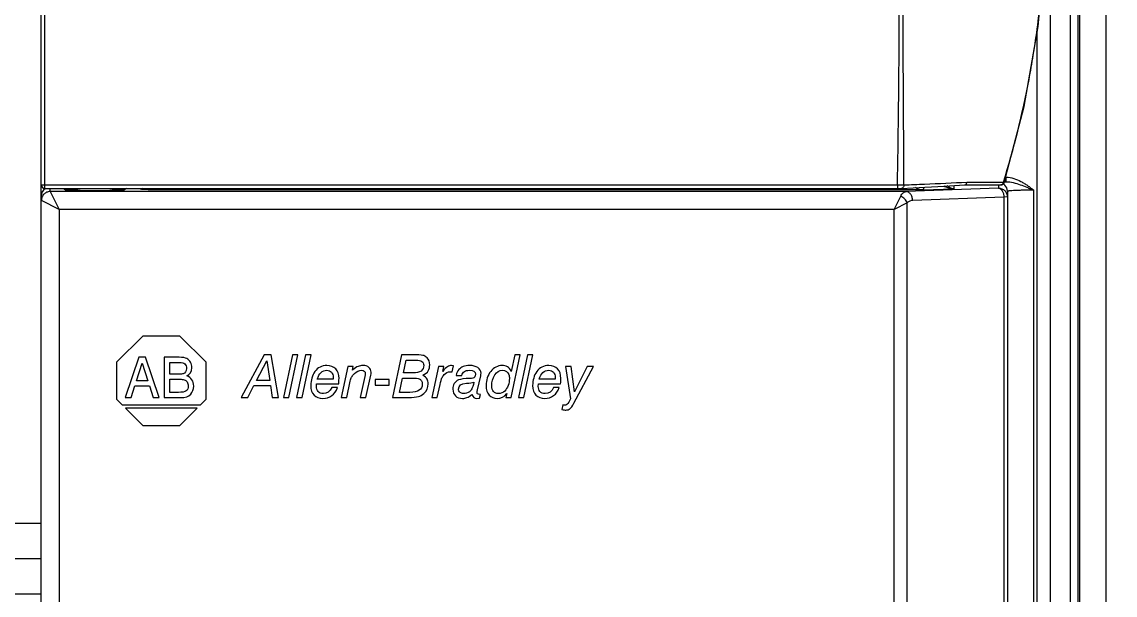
# Model space of a CAD drawing. Header units: inches. Extents: x -38 to 199, y -310 to 64.
# Drawn here: x 153.358 to 155.764, y 56.699 to 57.961 of the extents above; entities that cross this region are included whole.
import ezdxf

# ---------------------------------------------------------------- set-up
doc = ezdxf.new("R2010")
doc.units = ezdxf.units.IN
doc.header["$MEASUREMENT"] = 0
doc.layers.add('PLC', color=7, linetype='Continuous')

# ---------------------------------------------------------------- blocks, each defined once
blk = doc.blocks.new('DI32')
at = {"layer": 'PLC', "color": 7, "linetype": 'Continuous'}
for p, q in [((0.1654, -4.6063), (0.1654, -0.0394)), ((0.1815, -0.8858), (0.1815, -4.6063)), ((0.185, -0.8898), (0.185, -4.5315)), ((0.2441, -4.6077), (0.2441, -0.8858))]:
    blk.add_line(p, q, dxfattribs=at)
at = {"layer": 'PLC'}
blk.add_lwpolyline([(0.2441, -0.8858), (0.4209, -0.8858), (0.4209, -4.6102), (0.2441, -4.6102)], close=True, dxfattribs=at)

msp = doc.modelspace()

# ---------------------------------------------------------------- linework, layer by layer
at = {"color": 0}
msp.add_line((155.62089, 59.7344), (155.62089, 55.49187), dxfattribs=at)
for p, q in [((153.40042, 56.85674), (153.04039, 56.85674)), ((153.40042, 56.77905), (153.04039, 56.77905))]:
    msp.add_line(p, q)
at = {"color": 8}
msp.add_line((153.40042, 56.70135), (153.04039, 56.70135), dxfattribs=at)
at = {"layer": 'PLC', "linetype": 'Continuous'}
for p, q in [((153.40042, 55.32967), (153.40042, 59.8966)), ((153.40829, 57.59427), (153.40829, 58.84539)), ((155.59445, 57.95074), (155.61, 58.12968)), ((155.5637, 57.77468), (155.59445, 57.95074)), ((155.59188, 55.5157), (155.59188, 57.93603)), ((155.51956, 57.60764), (155.5637, 57.77468)), ((153.40042, 57.60214), (155.28447, 57.60214)), ((155.28447, 57.60214), (155.29877, 57.60222)), ((155.28447, 57.60214), (155.28447, 57.59427)), ((155.38802, 57.59967), (155.43221, 57.6021)), ((155.40829, 57.60079), (155.40829, 57.59358)), ((155.43198, 57.6021), (155.51204, 57.6021)), ((155.50672, 57.6021), (155.50672, 57.59524)), ((155.51771, 57.60821), (155.51956, 57.60764)), ((155.51999, 57.60926), (155.52397, 57.60926)), ((155.52259, 57.61909), (155.52379, 57.6191)), ((155.52397, 57.60926), (155.52379, 57.6191)), ((153.40829, 57.59427), (155.28447, 57.59427)), ((153.4201, 57.58752), (153.4201, 57.59427)), ((155.3034, 57.58752), (153.4201, 57.58752)), ((153.42012, 57.58752), (153.43979, 57.54818)), ((153.44934, 57.59427), (153.45526, 57.59032)), ((153.4516, 57.59427), (153.4516, 57.59276)), ((153.45222, 57.59427), (153.45222, 57.59235)), ((153.47916, 57.59032), (153.45526, 57.59032)), ((153.47916, 57.59427), (153.47916, 57.58991)), ((153.47916, 57.59427), (153.47916, 57.58991)), ((153.5579, 57.59427), (153.5579, 57.59032)), ((153.5579, 57.58991), (153.5579, 57.59427)), ((153.58179, 57.59032), (153.5579, 57.59032)), ((153.58772, 57.59427), (153.58179, 57.59032)), ((153.61799, 57.59308), (153.61769, 57.59427)), ((153.67704, 57.59427), (153.67704, 57.59103)), ((155.34109, 57.59103), (153.67704, 57.59103)), ((155.27728, 57.54818), (155.29176, 57.57715)), ((155.28447, 57.59427), (155.28631, 57.59428)), ((155.28631, 57.59428), (155.29128, 57.59438)), ((155.29128, 57.59438), (155.2935, 57.59447)), ((155.29349, 57.59447), (155.34444, 57.59728)), ((155.50672, 57.59524), (155.3034, 57.58752)), ((155.34109, 57.59103), (155.40829, 57.59358)), ((155.34444, 57.59728), (155.38802, 57.59967)), ((155.5264, 57.58787), (155.5264, 55.53933)), ((155.58442, 55.51561), (155.58442, 57.59062)), ((153.40042, 57.56784), (153.40042, 57.56787)), ((153.43979, 57.54818), (153.40044, 57.56784)), ((155.30624, 57.56266), (155.27728, 57.54818)), ((155.30625, 55.41944), (155.30625, 57.56266)), ((155.5186, 57.57547), (155.3183, 57.56798)), ((155.5264, 57.5757), (155.5186, 57.57547)), ((155.5186, 57.57547), (155.5186, 55.6471)), ((153.43979, 57.54818), (153.43979, 55.2903)), ((155.27728, 57.54818), (153.43979, 57.54818)), ((155.27728, 55.44778), (155.27728, 57.54818)), ((153.62373, 57.26948), (153.56608, 57.21182)), ((153.70527, 57.26948), (153.62373, 57.26948)), ((153.76293, 57.21182), (153.70527, 57.26948)), ((153.61536, 57.22258), (153.58463, 57.134)), ((153.62936, 57.22258), (153.61536, 57.22258)), ((153.6601, 57.134), (153.62936, 57.22258)), ((153.67107, 57.22258), (153.67107, 57.134)), ((153.70363, 57.22258), (153.67107, 57.22258)), ((153.89075, 57.22782), (153.84031, 57.134)), ((153.90629, 57.22782), (153.89075, 57.22782)), ((153.92215, 57.134), (153.90629, 57.22782)), ((153.95324, 57.22782), (153.93349, 57.134)), ((153.94528, 57.134), (153.96528, 57.22782)), ((153.96528, 57.22782), (153.95324, 57.22782)), ((153.98209, 57.22782), (153.96235, 57.134)), ((153.97413, 57.134), (153.99413, 57.22782)), ((153.99413, 57.22782), (153.98209, 57.22782)), ((154.19324, 57.22782), (154.17356, 57.134)), ((154.22451, 57.22782), (154.19324, 57.22782)), ((154.19757, 57.1882), (154.20343, 57.21642)), ((154.20343, 57.21642), (154.2247, 57.21642)), ((154.43426, 57.134), (154.45451, 57.22782)), ((154.44279, 57.22782), (154.43458, 57.19132)), ((154.45451, 57.22782), (154.44279, 57.22782)), ((154.47037, 57.22782), (154.45063, 57.134)), ((154.46241, 57.134), (154.48241, 57.22782)), ((154.48241, 57.22782), (154.47037, 57.22782)), ((153.56608, 57.21182), (153.56608, 57.13028)), ((153.60976, 57.17092), (153.62239, 57.20935)), ((153.62239, 57.20935), (153.63496, 57.17092)), ((153.68301, 57.18554), (153.68301, 57.21128)), ((153.68301, 57.21128), (153.70437, 57.21128)), ((153.76293, 57.13028), (153.76293, 57.21182)), ((153.87413, 57.17164), (153.89655, 57.21476)), ((153.89655, 57.21476), (153.90311, 57.17164)), ((154.07489, 57.20247), (154.06063, 57.134)), ((154.08674, 57.20247), (154.07489, 57.20247)), ((154.08508, 57.19432), (154.08674, 57.20247)), ((154.27464, 57.20247), (154.25999, 57.134)), ((154.28636, 57.20247), (154.27464, 57.20247)), ((154.28368, 57.19101), (154.28636, 57.20247)), ((154.30744, 57.204), (154.30317, 57.20451)), ((154.30489, 57.19037), (154.30744, 57.204)), ((154.55413, 57.20247), (154.56483, 57.13107)), ((154.56674, 57.20247), (154.55413, 57.20247)), ((154.57381, 57.14629), (154.56674, 57.20247)), ((154.57247, 57.12126), (154.61553, 57.20247)), ((154.60196, 57.20247), (154.57381, 57.14629)), ((154.61553, 57.20247), (154.60196, 57.20247)), ((153.63496, 57.17092), (153.60976, 57.17092)), ((153.70454, 57.18554), (153.68301, 57.18554)), ((153.68301, 57.14531), (153.68301, 57.17423)), ((153.68301, 57.17423), (153.70614, 57.17423)), ((153.90311, 57.17164), (153.87413, 57.17164)), ((154.04285, 57.17438), (154.0077, 57.17438)), ((154.04305, 57.17859), (154.04285, 57.17438)), ((154.07285, 57.134), (154.08037, 57.17018)), ((154.11247, 57.18056), (154.10247, 57.134)), ((154.11489, 57.134), (154.1254, 57.18317)), ((154.13547, 57.17394), (154.13547, 57.16145)), ((154.16623, 57.17394), (154.13547, 57.17394)), ((154.16623, 57.16145), (154.16623, 57.17394)), ((154.18859, 57.1454), (154.19521, 57.1768)), ((154.19521, 57.1768), (154.21725, 57.1768)), ((154.21801, 57.1882), (154.19757, 57.1882)), ((154.30012, 57.19088), (154.30489, 57.19037)), ((154.3133, 57.18247), (154.32579, 57.18247)), ((154.36031, 57.15101), (154.36751, 57.18152)), ((154.53114, 57.17438), (154.49598, 57.17438)), ((154.53133, 57.17859), (154.53114, 57.17438)), ((153.59794, 57.134), (153.60622, 57.15962)), ((153.60622, 57.15962), (153.6385, 57.15962)), ((153.6385, 57.15962), (153.64678, 57.134)), ((153.70197, 57.14531), (153.68301, 57.14531)), ((153.85464, 57.134), (153.86827, 57.16024)), ((153.86827, 57.16024), (153.90489, 57.16024)), ((153.90489, 57.16024), (153.90878, 57.134)), ((154.00585, 57.15808), (154.00629, 57.16381)), ((154.00629, 57.16381), (154.05483, 57.16381)), ((154.05203, 57.15585), (154.03954, 57.15585)), ((154.13547, 57.16145), (154.16623, 57.16145)), ((154.21158, 57.1454), (154.18859, 57.1454)), ((154.27165, 57.134), (154.27789, 57.16234)), ((154.49413, 57.15808), (154.49458, 57.16381)), ((154.49458, 57.16381), (154.54311, 57.16381)), ((154.54031, 57.15585), (154.52782, 57.15585)), ((153.56608, 57.13028), (153.57852, 57.11784)), ((153.58463, 57.134), (153.59794, 57.134)), ((153.64678, 57.134), (153.6601, 57.134)), ((153.67107, 57.134), (153.70729, 57.134)), ((153.75049, 57.11784), (153.76293, 57.13028)), ((153.84031, 57.134), (153.85464, 57.134)), ((153.90878, 57.134), (153.92215, 57.134)), ((153.93349, 57.134), (153.94528, 57.134)), ((153.96235, 57.134), (153.97413, 57.134)), ((154.06063, 57.134), (154.07285, 57.134)), ((154.10247, 57.134), (154.11489, 57.134)), ((154.17356, 57.134), (154.2084, 57.134)), ((154.25999, 57.134), (154.27165, 57.134)), ((154.35897, 57.13203), (154.36483, 57.13247)), ((154.36483, 57.13247), (154.36661, 57.14088)), ((154.42502, 57.14266), (154.42292, 57.134)), ((154.42292, 57.134), (154.43426, 57.134)), ((154.45063, 57.134), (154.46241, 57.134)), ((154.56483, 57.13107), (154.56107, 57.12394)), ((153.57852, 57.11784), (153.75049, 57.11784)), ((153.58586, 57.1105), (153.62373, 57.07263)), ((153.74315, 57.1105), (153.58586, 57.1105)), ((153.70527, 57.07263), (153.74315, 57.1105)), ((154.54808, 57.11795), (154.54585, 57.10738)), ((153.62373, 57.07263), (153.70527, 57.07263))]:
    msp.add_line(p, q, dxfattribs=at)
for centre, radius, start, end in [((153.53869, 58.22015), 2.07168, 350.76409, 354.46302), ((153.54648, 58.21892), 2.06379, 349.26763, 350.76305), ((153.58, 58.21174), 2.02953, 342.70014, 349.29071), ((153.40829, 57.60214), 0.00787, 179.99839, 270.00237), ((154.93351, 67.61139), 10.01583, 272.089889, 272.349387), ((154.948, 67.24922), 9.65337, 272.351589, 272.906566), ((155.48486, 67.72296), 10.1148, 269.731723, 270.186084), ((155.51204, 57.60997), 0.00787, 269.98889, 342.77089), ((155.50668, 57.58779), 0.01976, 45.0493, 57.46571), ((155.54476, 57.13272), 0.47699, 92.49791, 93.03221), ((155.50674, 57.58787), 0.01967, 0.0029, 45.0218), ((153.42006, 57.56925), 0.01827, 89.87257, 91.82135)]:
    msp.add_arc(centre, radius, start, end, dxfattribs=at)
msp.add_ellipse((153.4201, 57.5775), major_axis=(0, 0.0197), ratio=0.9993908, start_param=0.6153842, end_param=1.5707963, dxfattribs=at)
for points, knots in [([(155.28447, 57.60214), (155.28647, 57.70507), (155.28869, 57.91097), (155.28951, 58.21983), (155.28869, 58.52868), (155.28647, 58.73458), (155.28447, 58.83752)], [0, 0, 0, 0, 0.2499996, 0.5, 0.7500004, 1, 1, 1, 1]), ([(155.29877, 57.60222), (155.29862, 57.65369), (155.298, 57.75662), (155.29681, 57.96248), (155.29619, 58.21983), (155.29681, 58.47718), (155.29799, 58.68304), (155.29862, 58.78597), (155.29877, 58.83743)], [0, 0, 0, 0, 0.1249872, 0.249989, 0.5, 0.750011, 0.8750128, 1, 1, 1, 1]), ([(155.29877, 57.60222), (155.29878, 57.60125), (155.29856, 57.59936), (155.29748, 57.59686), (155.29575, 57.59504), (155.29423, 57.59452), (155.2935, 57.59447)], [0, 0, 0, 0, 0.2854311, 0.550643, 0.7864905, 1, 1, 1, 1]), ([(155.43221, 57.6021), (155.43284, 57.60214), (155.43416, 57.60253), (155.43578, 57.60391), (155.43696, 57.6059), (155.43738, 57.60745), (155.4375, 57.60827)], [0, 0, 0, 0, 0.2177518, 0.4541128, 0.7164603, 1, 1, 1, 1]), ([(155.51771, 57.60821), (155.5177, 57.60737), (155.51725, 57.60613), (155.5164, 57.60473), (155.51549, 57.60353), (155.51406, 57.60244), (155.51269, 57.6021), (155.51204, 57.6021)], [0, 0, 0, 0, 0.280429, 0.4186807, 0.5467785, 0.7831667, 1, 1, 1, 1]), ([(155.52379, 57.6191), (155.52947, 57.6191), (155.54085, 57.61715), (155.55392, 57.61141), (155.56371, 57.60564), (155.5708, 57.60088), (155.57652, 57.59667), (155.58105, 57.59324), (155.58334, 57.59154), (155.58442, 57.59062)], [0, 0, 0, 0, 0.2496436, 0.4995455, 0.6246527, 0.7497641, 0.8748814, 0.9374389, 1, 1, 1, 1]), ([(155.52397, 57.60926), (155.52921, 57.6093), (155.53972, 57.60768), (155.5548, 57.60282), (155.56715, 57.59794), (155.577, 57.59377), (155.58199, 57.59175), (155.58443, 57.59062)], [0, 0, 0, 0, 0.2472157, 0.4955672, 0.7465649, 0.8730764, 1, 1, 1, 1]), ([(153.41948, 57.58751), (153.41698, 57.58743), (153.41194, 57.58628), (153.40562, 57.58187), (153.40141, 57.57542), (153.40042, 57.57035), (153.40042, 57.56784)], [0, 0, 0, 0, 0.2499617, 0.5000035, 0.7500408, 1, 1, 1, 1]), ([(153.5579, 57.59032), (153.5579, 57.59024), (153.55755, 57.59013), (153.55705, 57.59003), (153.55607, 57.5899), (153.55479, 57.58978), (153.55314, 57.58966), (153.55029, 57.5895), (153.54601, 57.58932), (153.54012, 57.58916), (153.5334, 57.58904), (153.52611, 57.58896), (153.51853, 57.58894), (153.51095, 57.58896), (153.50366, 57.58904), (153.49694, 57.58916), (153.49105, 57.58932), (153.48676, 57.5895), (153.48392, 57.58966), (153.48227, 57.58978), (153.48099, 57.5899), (153.48001, 57.59003), (153.47951, 57.59013), (153.47916, 57.59024), (153.47916, 57.59032)], [0, 0, 0, 0, 0.0029565, 0.0103496, 0.0223616, 0.0389445, 0.0599376, 0.0851343, 0.1472175, 0.2228223, 0.3090859, 0.4026741, 0.4999993, 0.5973245, 0.6909128, 0.7771766, 0.8527815, 0.9148649, 0.9400617, 0.9610551, 0.9776381, 0.9896502, 0.9970434, 1, 1, 1, 1]), ([(153.67704, 57.59103), (153.67323, 57.59103), (153.66573, 57.59106), (153.65484, 57.59117), (153.6448, 57.59135), (153.63599, 57.5916), (153.62957, 57.59185), (153.62529, 57.59209), (153.6228, 57.59227), (153.62085, 57.59245), (153.61935, 57.59263), (153.61855, 57.59282), (153.61802, 57.59295), (153.61799, 57.59308)], [0, 0, 0, 0, 0.1935128, 0.3800294, 0.5518654, 0.7027278, 0.8269844, 0.8775714, 0.9198581, 0.9534406, 0.9780029, 0.9934368, 1, 1, 1, 1]), ([(155.29176, 57.57715), (155.29251, 57.57865), (155.29411, 57.58134), (155.29759, 57.58543), (155.30114, 57.58735), (155.3034, 57.58752)], [0, 0, 0, 0, 0.3114964, 0.5779298, 1, 1, 1, 1]), ([(155.30625, 57.56266), (155.3048, 57.56581), (155.30063, 57.57153), (155.29491, 57.5757), (155.29176, 57.57715)], [0, 0, 0, 0, 0.4999951, 1, 1, 1, 1]), ([(155.31788, 57.56801), (155.31782, 57.5705), (155.31704, 57.57535), (155.31395, 57.58168), (155.30928, 57.5862), (155.30529, 57.58746), (155.3034, 57.58752)], [0, 0, 0, 0, 0.2823568, 0.5478294, 0.785715, 1, 1, 1, 1]), ([(155.34109, 57.59103), (155.33965, 57.59107), (155.33378, 57.5916), (155.328, 57.59368), (155.32431, 57.59616)], [0, 0, 0, 0, 0.2460291, 1, 1, 1, 1]), ([(155.34109, 57.59103), (155.34133, 57.59112), (155.34178, 57.59169), (155.3426, 57.5937), (155.34296, 57.59567), (155.34319, 57.59718)], [0, 0, 0, 0, 0.1133951, 0.3065313, 1, 1, 1, 1]), ([(155.40829, 57.59358), (155.40262, 57.59356), (155.39485, 57.5949), (155.38813, 57.59849), (155.38656, 57.59956)], [0, 0, 0, 0, 0.7489109, 1, 1, 1, 1]), ([(155.40829, 57.59358), (155.40581, 57.59368), (155.40059, 57.5949), (155.3962, 57.598), (155.39431, 57.59998)], [0, 0, 0, 0, 0.4762391, 1, 1, 1, 1]), ([(155.50672, 57.59524), (155.50925, 57.59526), (155.5144, 57.59429), (155.52094, 57.58999), (155.52537, 57.58347), (155.5264, 57.57828), (155.5264, 57.5757)], [0, 0, 0, 0, 0.2482483, 0.4971768, 0.7477532, 1, 1, 1, 1]), ([(155.50672, 57.59524), (155.5083, 57.59516), (155.51174, 57.59374), (155.51547, 57.58914), (155.51796, 57.58281), (155.51857, 57.57799), (155.51861, 57.57547)], [0, 0, 0, 0, 0.1903999, 0.4208723, 0.6966598, 1, 1, 1, 1]), ([(155.58442, 57.59062), (155.58063, 57.59062), (155.5732, 57.59058), (155.56243, 57.59042), (155.55252, 57.59017), (155.54385, 57.58984), (155.53755, 57.5895), (155.53338, 57.58918), (155.53096, 57.58894), (155.52907, 57.5887), (155.52765, 57.58844), (155.52687, 57.58825), (155.5264, 57.588), (155.5264, 57.58787)], [0, 0, 0, 0, 0.1953233, 0.382677, 0.5549371, 0.7057163, 0.8293709, 0.8795632, 0.9213585, 0.9543981, 0.9784342, 0.9933912, 1, 1, 1, 1]), ([(155.3183, 57.56798), (155.31615, 57.5679), (155.3117, 57.56687), (155.30789, 57.5643), (155.30625, 57.56266)], [0, 0, 0, 0, 0.480319, 1, 1, 1, 1])]:
    msp.add_open_spline(points, degree=3, knots=knots, dxfattribs=at)
for points in [[(153.62405, 57.59404), (153.62211, 57.59341), (153.62004, 57.59308), (153.61799, 57.59308)], [(153.72053, 57.21974), (153.71717, 57.22162), (153.71151, 57.22258), (153.70363, 57.22258)], [(153.72864, 57.21169), (153.7266, 57.21519), (153.72385, 57.21789), (153.72053, 57.21974)], [(154.24241, 57.22623), (154.23986, 57.22725), (154.23387, 57.22782), (154.22451, 57.22782)], [(154.2247, 57.21642), (154.23101, 57.21642), (154.23547, 57.21547), (154.23813, 57.2136)], [(154.2492, 57.22169), (154.24725, 57.22368), (154.24496, 57.22521), (154.24241, 57.22623)], [(154.25521, 57.20591), (154.25521, 57.21241), (154.25317, 57.21763), (154.2492, 57.22169)], [(153.70437, 57.21128), (153.70997, 57.21128), (153.71397, 57.21013), (153.71631, 57.20797)], [(153.71986, 57.19817), (153.71986, 57.19167), (153.7174, 57.18776), (153.71254, 57.18643)], [(153.71631, 57.20797), (153.71866, 57.2058), (153.71986, 57.2025), (153.71986, 57.19817)], [(153.72043, 57.18145), (153.72797, 57.18494), (153.7318, 57.19101), (153.7318, 57.19973)], [(153.7318, 57.19973), (153.7318, 57.20418), (153.73071, 57.20815), (153.72864, 57.21169)], [(154.02891, 57.20451), (154.01757, 57.20451), (154.00884, 57.20005), (154.00266, 57.19127)], [(154.0077, 57.17438), (154.01164, 57.18738), (154.01871, 57.19394), (154.02878, 57.19394)], [(154.02878, 57.19394), (154.03311, 57.19394), (154.03655, 57.19247), (154.03914, 57.18953)], [(154.04825, 57.19717), (154.04343, 57.20203), (154.03693, 57.20451), (154.02891, 57.20451)], [(154.05553, 57.17572), (154.05553, 57.18515), (154.05311, 57.19228), (154.04825, 57.19717)], [(154.09738, 57.2026), (154.09407, 57.20132), (154.08993, 57.19852), (154.08508, 57.19432)], [(154.0894, 57.18656), (154.09445, 57.19145), (154.09967, 57.19394), (154.10508, 57.19394)], [(154.10821, 57.20451), (154.10432, 57.20451), (154.10069, 57.20387), (154.09738, 57.2026)], [(154.10508, 57.19394), (154.11056, 57.19394), (154.11336, 57.19158), (154.11336, 57.18693)], [(154.12126, 57.20031), (154.11801, 57.20311), (154.11368, 57.20451), (154.10821, 57.20451)], [(154.12617, 57.18954), (154.12617, 57.19394), (154.12451, 57.1975), (154.12126, 57.20031)], [(154.24209, 57.20515), (154.24209, 57.19381), (154.23407, 57.1882), (154.21801, 57.1882)], [(154.23813, 57.2136), (154.24075, 57.21177), (154.24209, 57.20897), (154.24209, 57.20515)], [(154.23999, 57.18304), (154.24585, 57.18578), (154.2498, 57.1891), (154.25198, 57.19304)], [(154.25198, 57.19304), (154.25413, 57.19693), (154.25521, 57.2012), (154.25521, 57.20591)], [(154.29426, 57.20176), (154.2912, 57.19992), (154.2877, 57.19636), (154.28368, 57.19101)], [(154.30317, 57.20451), (154.30024, 57.20451), (154.29725, 57.20355), (154.29426, 57.20176)], [(154.31916, 57.19553), (154.31661, 57.19266), (154.3147, 57.18833), (154.3133, 57.18247)], [(154.32872, 57.20214), (154.32483, 57.20056), (154.32165, 57.19833), (154.31916, 57.19553)], [(154.32579, 57.18247), (154.32706, 57.18687), (154.32903, 57.18986), (154.33165, 57.19151)], [(154.34298, 57.20451), (154.33731, 57.20451), (154.33254, 57.20368), (154.32872, 57.20214)], [(154.33165, 57.19151), (154.33419, 57.19311), (154.33776, 57.19394), (154.34235, 57.19394)], [(154.34235, 57.19394), (154.35139, 57.19394), (154.35591, 57.19107), (154.35591, 57.1854)], [(154.36133, 57.19992), (154.35674, 57.20298), (154.35063, 57.20451), (154.34298, 57.20451)], [(154.36821, 57.18731), (154.36821, 57.19266), (154.36591, 57.19687), (154.36133, 57.19992)], [(154.38948, 57.19146), (154.38266, 57.18273), (154.37929, 57.17234), (154.37929, 57.16031)], [(154.41451, 57.20451), (154.40458, 57.20451), (154.39623, 57.20011), (154.38948, 57.19146)], [(154.39846, 57.18375), (154.40292, 57.1905), (154.40852, 57.19394), (154.41515, 57.19394)], [(154.42615, 57.20167), (154.42279, 57.20355), (154.41891, 57.20451), (154.41451, 57.20451)], [(154.41515, 57.19394), (154.42215, 57.19394), (154.4268, 57.19075), (154.42908, 57.1845)], [(154.43458, 57.19132), (154.43228, 57.19636), (154.42948, 57.1998), (154.42615, 57.20167)], [(154.51719, 57.20451), (154.50585, 57.20451), (154.49712, 57.20005), (154.49094, 57.19127)], [(154.49598, 57.17438), (154.49993, 57.18738), (154.507, 57.19394), (154.51706, 57.19394)], [(154.51706, 57.19394), (154.52139, 57.19394), (154.52483, 57.19247), (154.52742, 57.18953)], [(154.53653, 57.19717), (154.53171, 57.20203), (154.52521, 57.20451), (154.51719, 57.20451)], [(154.54381, 57.17572), (154.54381, 57.18515), (154.54139, 57.19228), (154.53653, 57.19717)], [(153.71254, 57.18643), (153.71037, 57.18584), (153.70774, 57.18554), (153.70454, 57.18554)], [(153.70614, 57.17423), (153.70929, 57.17423), (153.7122, 57.17381), (153.71482, 57.17305)], [(153.71482, 57.17305), (153.7174, 57.17231), (153.71951, 57.17068), (153.72123, 57.16828)], [(153.73574, 57.15932), (153.73574, 57.17062), (153.7306, 57.17796), (153.72043, 57.18145)], [(153.72123, 57.16828), (153.72294, 57.16587), (153.7238, 57.16299), (153.7238, 57.15962)], [(154.00266, 57.19127), (153.99642, 57.18241), (153.99336, 57.17215), (153.99336, 57.1605)], [(154.03914, 57.18953), (154.04171, 57.18661), (154.04305, 57.18292), (154.04305, 57.17859)], [(154.05483, 57.16381), (154.05528, 57.16884), (154.05553, 57.17279), (154.05553, 57.17572)], [(154.08037, 57.17018), (154.08114, 57.17375), (154.08203, 57.17668), (154.08317, 57.17884)], [(154.08317, 57.17884), (154.08432, 57.18101), (154.08636, 57.18362), (154.0894, 57.18656)], [(154.11336, 57.18693), (154.11336, 57.1854), (154.11306, 57.1833), (154.11247, 57.18056)], [(154.1254, 57.18317), (154.12591, 57.18553), (154.12617, 57.18763), (154.12617, 57.18954)], [(154.21725, 57.1768), (154.22451, 57.1768), (154.22929, 57.17629), (154.23164, 57.17539)], [(154.23164, 57.17539), (154.23394, 57.17451), (154.23572, 57.17298), (154.23697, 57.17093)], [(154.23697, 57.17093), (154.23821, 57.1689), (154.23884, 57.16642), (154.23884, 57.16362)], [(154.24942, 57.17476), (154.24776, 57.17782), (154.24458, 57.18056), (154.23999, 57.18304)], [(154.25196, 57.16419), (154.25196, 57.1682), (154.25107, 57.17171), (154.24942, 57.17476)], [(154.27789, 57.16234), (154.27948, 57.16961), (154.28088, 57.17457), (154.28215, 57.17725)], [(154.28215, 57.17725), (154.28343, 57.17992), (154.28502, 57.18228), (154.28693, 57.18438)], [(154.28693, 57.18438), (154.29088, 57.18871), (154.29528, 57.19088), (154.30012, 57.19088)], [(154.31885, 57.17271), (154.31451, 57.17088), (154.31133, 57.1682), (154.30922, 57.16464)], [(154.34407, 57.17604), (154.33152, 57.17566), (154.32311, 57.17451), (154.31885, 57.17271)], [(154.33604, 57.16539), (154.34324, 57.16578), (154.34872, 57.16655), (154.35254, 57.16757)], [(154.3498, 57.17666), (154.34814, 57.17629), (154.34623, 57.1761), (154.34407, 57.17604)], [(154.35254, 57.16757), (154.35063, 57.16043), (154.34903, 57.15559), (154.34769, 57.15311)], [(154.35591, 57.1854), (154.35591, 57.18043), (154.35387, 57.17757), (154.3498, 57.17666)], [(154.36751, 57.18152), (154.36795, 57.18349), (154.36821, 57.1854), (154.36821, 57.18731)], [(154.39177, 57.15941), (154.39177, 57.16884), (154.394, 57.17699), (154.39846, 57.18375)], [(154.43056, 57.17604), (154.43056, 57.17082), (154.42961, 57.16572), (154.42774, 57.16076)], [(154.42908, 57.1845), (154.43005, 57.18183), (154.43056, 57.17897), (154.43056, 57.17604)], [(154.49094, 57.19127), (154.4847, 57.18241), (154.48165, 57.17215), (154.48165, 57.1605)], [(154.52742, 57.18953), (154.52999, 57.18661), (154.53133, 57.18292), (154.53133, 57.17859)], [(154.54311, 57.16381), (154.54356, 57.16884), (154.54381, 57.17279), (154.54381, 57.17572)], [(153.71911, 57.14861), (153.71603, 57.14639), (153.71031, 57.14531), (153.70197, 57.14531)], [(153.7238, 57.15962), (153.7238, 57.15451), (153.7222, 57.15084), (153.71911, 57.14861)], [(153.72912, 57.14114), (153.73351, 57.14591), (153.73574, 57.15198), (153.73574, 57.15932)], [(153.99336, 57.1605), (153.99336, 57.15132), (153.99578, 57.14425), (154.00063, 57.13935)], [(154.00959, 57.14724), (154.00706, 57.15031), (154.00585, 57.15394), (154.00585, 57.15808)], [(154.0212, 57.1426), (154.01598, 57.1426), (154.01215, 57.14413), (154.00959, 57.14724)], [(154.03954, 57.15585), (154.03534, 57.14699), (154.02922, 57.1426), (154.0212, 57.1426)], [(154.03956, 57.13818), (154.04521, 57.14228), (154.04935, 57.1482), (154.05203, 57.15585)], [(154.23884, 57.16362), (154.23884, 57.15145), (154.22973, 57.1454), (154.21158, 57.1454)], [(154.24211, 57.14257), (154.24865, 57.14827), (154.25196, 57.15546), (154.25196, 57.16419)], [(154.30922, 57.16464), (154.30712, 57.16107), (154.3061, 57.15706), (154.3061, 57.15253)], [(154.3061, 57.15253), (154.3061, 57.1461), (154.30801, 57.14107), (154.31196, 57.13744)], [(154.31859, 57.15273), (154.31859, 57.1605), (154.32438, 57.16476), (154.33604, 57.16539)], [(154.32182, 57.14538), (154.31967, 57.14725), (154.31859, 57.14967), (154.31859, 57.15273)], [(154.32967, 57.1426), (154.32661, 57.1426), (154.324, 57.14349), (154.32182, 57.14538)], [(154.34242, 57.14691), (154.33852, 57.144), (154.33426, 57.1426), (154.32967, 57.1426)], [(154.34769, 57.15311), (154.34629, 57.15056), (154.34458, 57.14852), (154.34242, 57.14691)], [(154.35942, 57.14521), (154.35942, 57.14655), (154.3597, 57.14845), (154.36031, 57.15101)], [(154.36063, 57.1419), (154.3598, 57.1426), (154.35942, 57.14368), (154.35942, 57.14521)], [(154.37929, 57.16031), (154.37929, 57.15132), (154.38158, 57.14438), (154.38617, 57.13941)], [(154.39572, 57.14712), (154.39305, 57.15018), (154.39177, 57.15425), (154.39177, 57.15941)], [(154.40636, 57.1426), (154.4019, 57.1426), (154.3984, 57.14406), (154.39572, 57.14712)], [(154.42018, 57.14833), (154.41642, 57.14451), (154.41184, 57.1426), (154.40636, 57.1426)], [(154.42774, 57.16076), (154.42585, 57.15572), (154.42337, 57.15158), (154.42018, 57.14833)], [(154.48165, 57.1605), (154.48165, 57.15132), (154.48407, 57.14425), (154.48891, 57.13935)], [(154.49787, 57.14724), (154.49534, 57.15031), (154.49413, 57.15394), (154.49413, 57.15808)], [(154.50948, 57.1426), (154.50426, 57.1426), (154.50044, 57.14413), (154.49787, 57.14724)], [(154.52782, 57.15585), (154.52362, 57.14699), (154.51751, 57.1426), (154.50948, 57.1426)], [(154.52784, 57.13818), (154.53349, 57.14228), (154.53763, 57.1482), (154.54031, 57.15585)], [(153.70729, 57.134), (153.71746, 57.134), (153.72471, 57.13635), (153.72912, 57.14114)], [(154.00063, 57.13935), (154.00547, 57.13445), (154.01203, 57.13203), (154.02031, 57.13203)], [(154.02031, 57.13203), (154.02744, 57.13203), (154.03387, 57.13406), (154.03956, 57.13818)], [(154.2084, 57.134), (154.21821, 57.134), (154.22547, 57.1347), (154.23012, 57.1361)], [(154.23012, 57.1361), (154.23477, 57.1375), (154.23878, 57.13967), (154.24211, 57.14257)], [(154.31196, 57.13744), (154.31585, 57.13387), (154.32101, 57.13203), (154.32744, 57.13203)], [(154.32744, 57.13203), (154.33101, 57.13203), (154.33426, 57.1326), (154.3372, 57.13372)], [(154.3372, 57.13372), (154.34012, 57.13483), (154.34381, 57.13718), (154.34821, 57.14082)], [(154.34821, 57.14082), (154.3498, 57.13496), (154.35337, 57.13203), (154.35897, 57.13203)], [(154.36661, 57.14088), (154.36337, 57.14088), (154.36145, 57.1412), (154.36063, 57.1419)], [(154.38617, 57.13941), (154.39075, 57.13445), (154.39668, 57.13203), (154.404, 57.13203)], [(154.404, 57.13203), (154.41203, 57.13203), (154.41903, 57.13553), (154.42502, 57.14266)], [(154.48891, 57.13935), (154.49375, 57.13445), (154.50031, 57.13203), (154.50859, 57.13203)], [(154.50859, 57.13203), (154.51572, 57.13203), (154.52216, 57.13406), (154.52784, 57.13818)], [(154.56107, 57.12394), (154.55865, 57.11935), (154.55579, 57.11699), (154.55254, 57.11699)], [(154.56375, 57.10929), (154.5663, 57.1112), (154.56926, 57.11519), (154.57247, 57.12126)], [(154.54585, 57.10738), (154.54993, 57.10674), (154.55286, 57.10642), (154.55464, 57.10642)], [(154.55254, 57.11699), (154.55133, 57.11699), (154.54986, 57.11731), (154.54808, 57.11795)], [(154.55464, 57.10642), (154.55814, 57.10642), (154.5612, 57.10738), (154.56375, 57.10929)]]:
    msp.add_open_spline(points, degree=3, dxfattribs=at)

# ---------------------------------------------------------------- block references
msp.add_blockref('DI32', (155.49983, 59.8785))

doc.saveas('drawing.dxf')
